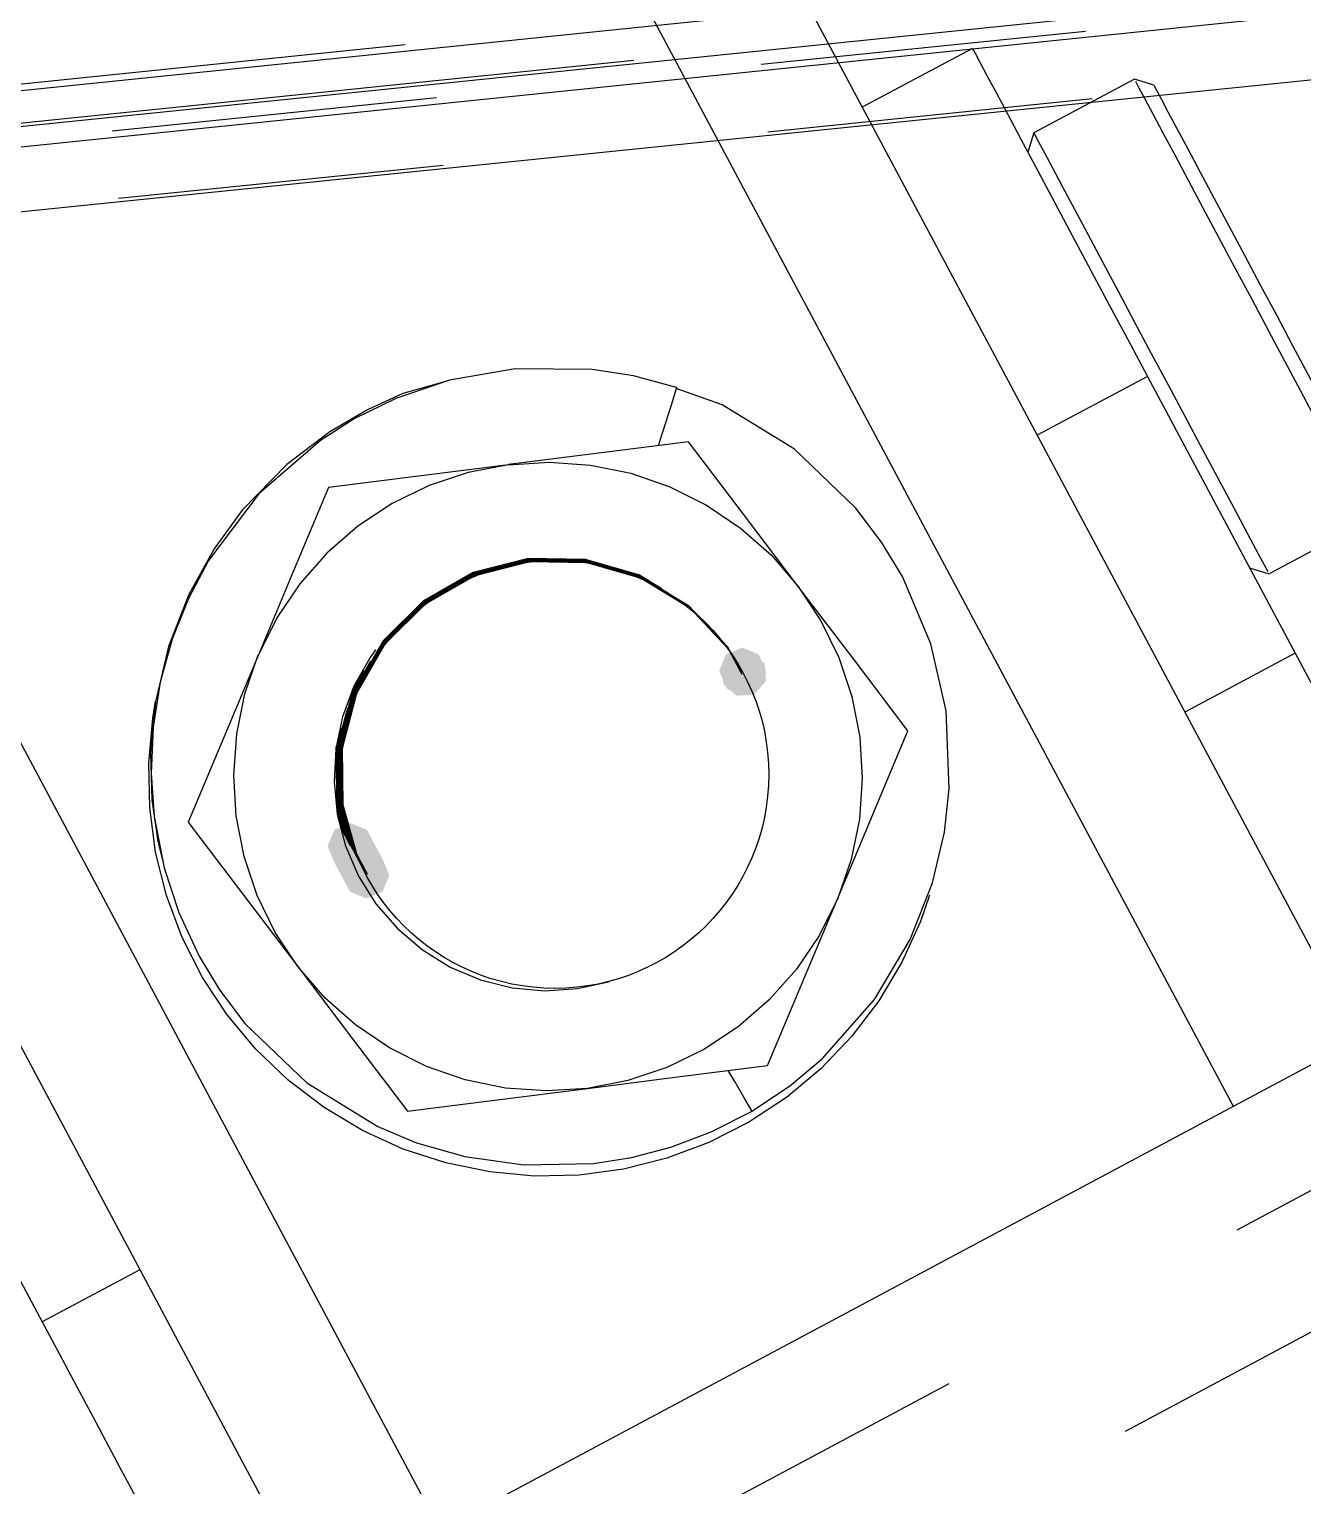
# Model space of a CAD drawing. Extents: x 3 to 592, y 5 to 207.
# Drawn here: x 49.39 to 54.35, y 28.87 to 34.54 of the extents above; entities that cross this region are included whole.
import ezdxf

# ---------------------------------------------------------------- set-up
doc = ezdxf.new("R2010")
doc.units = 0
doc.layers.get('0').update_dxf_attribs({"linetype": 'CONTINUOUS'})

msp = doc.modelspace()

# ---------------------------------------------------------------- hatches: boundary and pattern name
h = msp.add_hatch(color=7)
h.dxf.hatch_style = 2
h.paths.add_polyline_path([(52.232811, 32.105146), (52.25905, 32.041536), (52.232811, 31.977925), (52.169201, 31.951686), (52.105591, 31.977925), (52.078999, 32.041888), (52.105238, 32.105498), (52.168848, 32.131738)])
h = msp.add_hatch(color=7)
h.dxf.hatch_style = 2
h.paths.add_polyline_path([(52.232811, 32.105146), (52.25905, 32.041536), (52.232811, 31.977925), (52.169201, 31.951686), (52.105591, 31.977925), (52.078999, 32.041888), (52.105238, 32.105498), (52.168848, 32.131738)])
h = msp.add_hatch(color=7)
h.dxf.hatch_style = 2
h.paths.add_polyline_path([(52.234575, 32.10183), (52.260814, 32.038219), (52.234575, 31.974609), (52.170965, 31.94837), (52.107355, 31.974609), (52.080763, 32.038572), (52.107002, 32.102182), (52.170612, 32.128422)])
h = msp.add_hatch(color=7)
h.dxf.hatch_style = 2
h.paths.add_polyline_path([(52.234575, 32.10183), (52.260814, 32.038219), (52.234575, 31.974609), (52.170965, 31.94837), (52.107355, 31.974609), (52.080763, 32.038572), (52.107002, 32.102182), (52.170612, 32.128422)])
h = msp.add_hatch(color=7)
h.dxf.hatch_style = 2
h.paths.add_polyline_path([(52.236374, 32.098513), (52.262614, 32.034903), (52.236374, 31.971293), (52.172764, 31.945054), (52.109154, 31.971293), (52.082562, 32.035256), (52.108801, 32.098866), (52.172411, 32.125105)])
h = msp.add_hatch(color=7)
h.dxf.hatch_style = 2
h.paths.add_polyline_path([(52.236374, 32.098513), (52.262614, 32.034903), (52.236374, 31.971293), (52.172764, 31.945054), (52.109154, 31.971293), (52.082562, 32.035256), (52.108801, 32.098866), (52.172411, 32.125105)])
h = msp.add_hatch(color=7)
h.dxf.hatch_style = 2
h.paths.add_polyline_path([(52.255871, 32.07016), (52.260649, 32.001516), (52.215641, 31.949468), (52.146997, 31.944691), (52.094949, 31.989699), (52.089113, 32.060459), (52.134121, 32.112507), (52.202765, 32.117284)])
h = msp.add_hatch(color=7)
h.dxf.hatch_style = 2
h.paths.add_polyline_path([(52.255871, 32.07016), (52.260649, 32.001516), (52.215641, 31.949468), (52.146997, 31.944691), (52.094949, 31.989699), (52.089113, 32.060459), (52.134121, 32.112507), (52.202765, 32.117284)])
h = msp.add_hatch(color=7)
h.dxf.hatch_style = 2
h.paths.add_polyline_path([(50.580638, 31.295512), (50.554399, 31.359122), (50.580638, 31.422732), (50.644249, 31.448972), (50.707859, 31.422732), (50.734451, 31.358769), (50.708212, 31.295159), (50.644601, 31.26892)])
h = msp.add_hatch(color=7)
h.dxf.hatch_style = 2
h.paths.add_polyline_path([(50.580638, 31.295512), (50.554399, 31.359122), (50.580638, 31.422732), (50.644249, 31.448972), (50.707859, 31.422732), (50.734451, 31.358769), (50.708212, 31.295159), (50.644601, 31.26892)])
h = msp.add_hatch(color=7)
h.dxf.hatch_style = 2
h.paths.add_polyline_path([(50.582438, 31.292196), (50.556198, 31.355806), (50.582438, 31.419416), (50.646048, 31.445655), (50.709658, 31.419416), (50.73625, 31.355453), (50.710011, 31.291843), (50.646401, 31.265604)])
h = msp.add_hatch(color=7)
h.dxf.hatch_style = 2
h.paths.add_polyline_path([(50.582438, 31.292196), (50.556198, 31.355806), (50.582438, 31.419416), (50.646048, 31.445655), (50.709658, 31.419416), (50.73625, 31.355453), (50.710011, 31.291843), (50.646401, 31.265604)])
h = msp.add_hatch(color=7)
h.dxf.hatch_style = 2
h.paths.add_polyline_path([(50.584202, 31.288845), (50.557962, 31.352455), (50.584202, 31.416065), (50.647812, 31.442304), (50.711422, 31.416065), (50.738014, 31.352102), (50.711775, 31.288492), (50.648164, 31.262253)])
h = msp.add_hatch(color=7)
h.dxf.hatch_style = 2
h.paths.add_polyline_path([(50.584202, 31.288845), (50.557962, 31.352455), (50.584202, 31.416065), (50.647812, 31.442304), (50.711422, 31.416065), (50.738014, 31.352102), (50.711775, 31.288492), (50.648164, 31.262253)])
h = msp.add_hatch(color=7)
h.dxf.hatch_style = 2
h.paths.add_polyline_path([(50.585965, 31.285528), (50.559726, 31.349139), (50.585965, 31.412749), (50.649576, 31.438988), (50.713186, 31.412749), (50.739778, 31.348786), (50.713538, 31.285176), (50.649928, 31.258936)])
h = msp.add_hatch(color=7)
h.dxf.hatch_style = 2
h.paths.add_polyline_path([(50.585965, 31.285528), (50.559726, 31.349139), (50.585965, 31.412749), (50.649576, 31.438988), (50.713186, 31.412749), (50.739778, 31.348786), (50.713538, 31.285176), (50.649928, 31.258936)])
h = msp.add_hatch(color=7)
h.dxf.hatch_style = 2
h.paths.add_polyline_path([(50.587765, 31.282177), (50.561525, 31.345787), (50.587765, 31.409397), (50.651375, 31.435637), (50.714985, 31.409397), (50.741577, 31.345434), (50.715338, 31.281824), (50.651728, 31.255585)])
h = msp.add_hatch(color=7)
h.dxf.hatch_style = 2
h.paths.add_polyline_path([(50.587765, 31.282177), (50.561525, 31.345787), (50.587765, 31.409397), (50.651375, 31.435637), (50.714985, 31.409397), (50.741577, 31.345434), (50.715338, 31.281824), (50.651728, 31.255585)])
h = msp.add_hatch(color=7)
h.dxf.hatch_style = 2
h.paths.add_polyline_path([(50.589528, 31.278861), (50.563289, 31.342471), (50.589528, 31.406081), (50.653139, 31.43232), (50.716749, 31.406081), (50.743341, 31.342118), (50.717102, 31.278508), (50.653491, 31.252269)])
h = msp.add_hatch(color=7)
h.dxf.hatch_style = 2
h.paths.add_polyline_path([(50.589528, 31.278861), (50.563289, 31.342471), (50.589528, 31.406081), (50.653139, 31.43232), (50.716749, 31.406081), (50.743341, 31.342118), (50.717102, 31.278508), (50.653491, 31.252269)])
h = msp.add_hatch(color=7)
h.dxf.hatch_style = 2
h.paths.add_polyline_path([(50.591292, 31.27551), (50.565053, 31.33912), (50.591292, 31.40273), (50.654902, 31.428969), (50.718513, 31.40273), (50.745105, 31.338767), (50.718865, 31.275157), (50.655255, 31.248918)])
h = msp.add_hatch(color=7)
h.dxf.hatch_style = 2
h.paths.add_polyline_path([(50.591292, 31.27551), (50.565053, 31.33912), (50.591292, 31.40273), (50.654902, 31.428969), (50.718513, 31.40273), (50.745105, 31.338767), (50.718865, 31.275157), (50.655255, 31.248918)])
h = msp.add_hatch(color=7)
h.dxf.hatch_style = 2
h.paths.add_polyline_path([(50.593092, 31.272193), (50.566852, 31.335804), (50.593092, 31.399414), (50.656702, 31.425653), (50.720312, 31.399414), (50.746904, 31.335451), (50.720665, 31.271841), (50.657054, 31.245601)])
h = msp.add_hatch(color=7)
h.dxf.hatch_style = 2
h.paths.add_polyline_path([(50.593092, 31.272193), (50.566852, 31.335804), (50.593092, 31.399414), (50.656702, 31.425653), (50.720312, 31.399414), (50.746904, 31.335451), (50.720665, 31.271841), (50.657054, 31.245601)])
h = msp.add_hatch(color=7)
h.dxf.hatch_style = 2
h.paths.add_polyline_path([(50.594855, 31.268842), (50.568616, 31.332452), (50.594855, 31.396062), (50.658466, 31.422302), (50.722076, 31.396062), (50.748668, 31.332099), (50.722428, 31.268489), (50.658818, 31.24225)])
h = msp.add_hatch(color=7)
h.dxf.hatch_style = 2
h.paths.add_polyline_path([(50.594855, 31.268842), (50.568616, 31.332452), (50.594855, 31.396062), (50.658466, 31.422302), (50.722076, 31.396062), (50.748668, 31.332099), (50.722428, 31.268489), (50.658818, 31.24225)])
h = msp.add_hatch(color=7)
h.dxf.hatch_style = 2
h.paths.add_polyline_path([(50.596655, 31.265526), (50.570415, 31.329136), (50.596655, 31.392746), (50.660265, 31.418985), (50.723875, 31.392746), (50.750467, 31.328783), (50.724228, 31.265173), (50.660618, 31.238934)])
h = msp.add_hatch(color=7)
h.dxf.hatch_style = 2
h.paths.add_polyline_path([(50.596655, 31.265526), (50.570415, 31.329136), (50.596655, 31.392746), (50.660265, 31.418985), (50.723875, 31.392746), (50.750467, 31.328783), (50.724228, 31.265173), (50.660618, 31.238934)])
h = msp.add_hatch(color=7)
h.dxf.hatch_style = 2
h.paths.add_polyline_path([(50.598418, 31.262175), (50.572179, 31.325785), (50.598418, 31.389395), (50.662029, 31.415634), (50.725639, 31.389395), (50.752231, 31.325432), (50.725992, 31.261822), (50.662381, 31.235583)])
h = msp.add_hatch(color=7)
h.dxf.hatch_style = 2
h.paths.add_polyline_path([(50.598418, 31.262175), (50.572179, 31.325785), (50.598418, 31.389395), (50.662029, 31.415634), (50.725639, 31.389395), (50.752231, 31.325432), (50.725992, 31.261822), (50.662381, 31.235583)])
h = msp.add_hatch(color=7)
h.dxf.hatch_style = 2
h.paths.add_polyline_path([(50.600218, 31.258858), (50.573978, 31.322469), (50.600218, 31.386079), (50.663828, 31.412318), (50.727438, 31.386079), (50.75403, 31.322116), (50.727791, 31.258506), (50.664181, 31.232266)])
h = msp.add_hatch(color=7)
h.dxf.hatch_style = 2
h.paths.add_polyline_path([(50.600218, 31.258858), (50.573978, 31.322469), (50.600218, 31.386079), (50.663828, 31.412318), (50.727438, 31.386079), (50.75403, 31.322116), (50.727791, 31.258506), (50.664181, 31.232266)])
h = msp.add_hatch(color=7)
h.dxf.hatch_style = 2
h.paths.add_polyline_path([(50.601982, 31.255507), (50.575742, 31.319117), (50.601982, 31.382727), (50.665592, 31.408967), (50.729202, 31.382727), (50.755794, 31.318764), (50.729555, 31.255154), (50.665944, 31.228915)])
h = msp.add_hatch(color=7)
h.dxf.hatch_style = 2
h.paths.add_polyline_path([(50.601982, 31.255507), (50.575742, 31.319117), (50.601982, 31.382727), (50.665592, 31.408967), (50.729202, 31.382727), (50.755794, 31.318764), (50.729555, 31.255154), (50.665944, 31.228915)])
h = msp.add_hatch(color=7)
h.dxf.hatch_style = 2
h.paths.add_polyline_path([(50.603745, 31.252191), (50.577506, 31.315801), (50.603745, 31.379411), (50.667356, 31.40565), (50.730966, 31.379411), (50.757558, 31.315448), (50.731318, 31.251838), (50.667708, 31.225599)])
h = msp.add_hatch(color=7)
h.dxf.hatch_style = 2
h.paths.add_polyline_path([(50.603745, 31.252191), (50.577506, 31.315801), (50.603745, 31.379411), (50.667356, 31.40565), (50.730966, 31.379411), (50.757558, 31.315448), (50.731318, 31.251838), (50.667708, 31.225599)])
h = msp.add_hatch(color=7)
h.dxf.hatch_style = 2
h.paths.add_polyline_path([(50.605545, 31.248875), (50.579305, 31.312485), (50.605545, 31.376095), (50.669155, 31.402334), (50.732765, 31.376095), (50.759357, 31.312132), (50.733118, 31.248522), (50.669508, 31.222283)])
h = msp.add_hatch(color=7)
h.dxf.hatch_style = 2
h.paths.add_polyline_path([(50.605545, 31.248875), (50.579305, 31.312485), (50.605545, 31.376095), (50.669155, 31.402334), (50.732765, 31.376095), (50.759357, 31.312132), (50.733118, 31.248522), (50.669508, 31.222283)])
h = msp.add_hatch(color=7)
h.dxf.hatch_style = 2
h.paths.add_polyline_path([(50.607308, 31.245523), (50.581069, 31.309134), (50.607308, 31.372744), (50.670919, 31.398983), (50.734529, 31.372744), (50.761121, 31.308781), (50.734882, 31.245171), (50.671271, 31.218931)])
h = msp.add_hatch(color=7)
h.dxf.hatch_style = 2
h.paths.add_polyline_path([(50.607308, 31.245523), (50.581069, 31.309134), (50.607308, 31.372744), (50.670919, 31.398983), (50.734529, 31.372744), (50.761121, 31.308781), (50.734882, 31.245171), (50.671271, 31.218931)])
h = msp.add_hatch(color=7)
h.dxf.hatch_style = 2
h.paths.add_polyline_path([(50.609072, 31.242207), (50.582833, 31.305817), (50.609072, 31.369428), (50.672682, 31.395667), (50.736293, 31.369428), (50.762885, 31.305465), (50.736645, 31.241855), (50.673035, 31.215615)])
h = msp.add_hatch(color=7)
h.dxf.hatch_style = 2
h.paths.add_polyline_path([(50.609072, 31.242207), (50.582833, 31.305817), (50.609072, 31.369428), (50.672682, 31.395667), (50.736293, 31.369428), (50.762885, 31.305465), (50.736645, 31.241855), (50.673035, 31.215615)])
h = msp.add_hatch(color=7)
h.dxf.hatch_style = 2
h.paths.add_polyline_path([(50.610872, 31.238856), (50.584632, 31.302466), (50.610872, 31.366076), (50.674482, 31.392315), (50.738092, 31.366076), (50.764684, 31.302113), (50.738445, 31.238503), (50.674834, 31.212264)])
h = msp.add_hatch(color=7)
h.dxf.hatch_style = 2
h.paths.add_polyline_path([(50.610872, 31.238856), (50.584632, 31.302466), (50.610872, 31.366076), (50.674482, 31.392315), (50.738092, 31.366076), (50.764684, 31.302113), (50.738445, 31.238503), (50.674834, 31.212264)])
h = msp.add_hatch(color=7)
h.dxf.hatch_style = 2
h.paths.add_polyline_path([(50.612635, 31.23554), (50.586396, 31.29915), (50.612635, 31.36276), (50.676246, 31.388999), (50.739856, 31.36276), (50.766448, 31.298797), (50.740208, 31.235187), (50.676598, 31.208948)])
h = msp.add_hatch(color=7)
h.dxf.hatch_style = 2
h.paths.add_polyline_path([(50.612635, 31.23554), (50.586396, 31.29915), (50.612635, 31.36276), (50.676246, 31.388999), (50.739856, 31.36276), (50.766448, 31.298797), (50.740208, 31.235187), (50.676598, 31.208948)])
h = msp.add_hatch(color=7)
h.dxf.hatch_style = 2
h.paths.add_polyline_path([(50.614435, 31.232188), (50.588195, 31.295799), (50.614435, 31.359409), (50.678045, 31.385648), (50.741655, 31.359409), (50.768247, 31.295446), (50.742008, 31.231836), (50.678397, 31.205596)])
h = msp.add_hatch(color=7)
h.dxf.hatch_style = 2
h.paths.add_polyline_path([(50.614435, 31.232188), (50.588195, 31.295799), (50.614435, 31.359409), (50.678045, 31.385648), (50.741655, 31.359409), (50.768247, 31.295446), (50.742008, 31.231836), (50.678397, 31.205596)])
h = msp.add_hatch(color=7)
h.dxf.hatch_style = 2
h.paths.add_polyline_path([(50.616198, 31.228872), (50.589959, 31.292482), (50.616198, 31.356093), (50.679809, 31.382332), (50.743419, 31.356093), (50.770011, 31.29213), (50.743772, 31.22852), (50.680161, 31.20228)])
h = msp.add_hatch(color=7)
h.dxf.hatch_style = 2
h.paths.add_polyline_path([(50.616198, 31.228872), (50.589959, 31.292482), (50.616198, 31.356093), (50.679809, 31.382332), (50.743419, 31.356093), (50.770011, 31.29213), (50.743772, 31.22852), (50.680161, 31.20228)])
h = msp.add_hatch(color=7)
h.dxf.hatch_style = 2
h.paths.add_polyline_path([(50.617962, 31.225521), (50.591723, 31.289131), (50.617962, 31.352741), (50.681573, 31.37898), (50.745183, 31.352741), (50.771775, 31.288778), (50.745535, 31.225168), (50.681925, 31.198929)])
h = msp.add_hatch(color=7)
h.dxf.hatch_style = 2
h.paths.add_polyline_path([(50.617962, 31.225521), (50.591723, 31.289131), (50.617962, 31.352741), (50.681573, 31.37898), (50.745183, 31.352741), (50.771775, 31.288778), (50.745535, 31.225168), (50.681925, 31.198929)])
h = msp.add_hatch(color=7)
h.dxf.hatch_style = 2
h.paths.add_polyline_path([(50.619762, 31.222205), (50.593522, 31.285815), (50.619762, 31.349425), (50.683372, 31.375664), (50.746982, 31.349425), (50.773574, 31.285462), (50.747335, 31.221852), (50.683724, 31.195613)])
h = msp.add_hatch(color=7)
h.dxf.hatch_style = 2
h.paths.add_polyline_path([(50.619762, 31.222205), (50.593522, 31.285815), (50.619762, 31.349425), (50.683372, 31.375664), (50.746982, 31.349425), (50.773574, 31.285462), (50.747335, 31.221852), (50.683724, 31.195613)])
h = msp.add_hatch(color=7)
h.dxf.hatch_style = 2
h.paths.add_polyline_path([(50.621525, 31.218853), (50.595286, 31.282464), (50.621525, 31.346074), (50.685136, 31.372313), (50.748746, 31.346074), (50.775338, 31.282111), (50.749098, 31.218501), (50.685488, 31.192261)])
h = msp.add_hatch(color=7)
h.dxf.hatch_style = 2
h.paths.add_polyline_path([(50.621525, 31.218853), (50.595286, 31.282464), (50.621525, 31.346074), (50.685136, 31.372313), (50.748746, 31.346074), (50.775338, 31.282111), (50.749098, 31.218501), (50.685488, 31.192261)])
h = msp.add_hatch(color=7)
h.dxf.hatch_style = 2
h.paths.add_polyline_path([(50.623325, 31.215537), (50.597085, 31.279148), (50.623325, 31.342758), (50.686935, 31.368997), (50.750545, 31.342758), (50.777137, 31.278795), (50.750898, 31.215185), (50.687287, 31.188945)])
h = msp.add_hatch(color=7)
h.dxf.hatch_style = 2
h.paths.add_polyline_path([(50.623325, 31.215537), (50.597085, 31.279148), (50.623325, 31.342758), (50.686935, 31.368997), (50.750545, 31.342758), (50.777137, 31.278795), (50.750898, 31.215185), (50.687287, 31.188945)])
h = msp.add_hatch(color=7)
h.dxf.hatch_style = 2
h.paths.add_polyline_path([(50.625088, 31.212186), (50.598849, 31.275796), (50.625088, 31.339406), (50.688699, 31.365645), (50.752309, 31.339406), (50.778901, 31.275443), (50.752662, 31.211833), (50.689051, 31.185594)])
h = msp.add_hatch(color=7)
h.dxf.hatch_style = 2
h.paths.add_polyline_path([(50.625088, 31.212186), (50.598849, 31.275796), (50.625088, 31.339406), (50.688699, 31.365645), (50.752309, 31.339406), (50.778901, 31.275443), (50.752662, 31.211833), (50.689051, 31.185594)])
h = msp.add_hatch(color=7)
h.dxf.hatch_style = 2
h.paths.add_polyline_path([(50.626852, 31.20887), (50.600613, 31.27248), (50.626852, 31.33609), (50.690463, 31.362329), (50.754073, 31.33609), (50.780665, 31.272127), (50.754425, 31.208517), (50.690815, 31.182278)])
h = msp.add_hatch(color=7)
h.dxf.hatch_style = 2
h.paths.add_polyline_path([(50.626852, 31.20887), (50.600613, 31.27248), (50.626852, 31.33609), (50.690463, 31.362329), (50.754073, 31.33609), (50.780665, 31.272127), (50.754425, 31.208517), (50.690815, 31.182278)])
h = msp.add_hatch(color=7)
h.dxf.hatch_style = 2
h.paths.add_polyline_path([(50.628652, 31.205518), (50.602412, 31.269129), (50.628652, 31.332739), (50.692262, 31.358978), (50.755872, 31.332739), (50.782464, 31.268776), (50.756225, 31.205166), (50.692614, 31.178926)])
h = msp.add_hatch(color=7)
h.dxf.hatch_style = 2
h.paths.add_polyline_path([(50.628652, 31.205518), (50.602412, 31.269129), (50.628652, 31.332739), (50.692262, 31.358978), (50.755872, 31.332739), (50.782464, 31.268776), (50.756225, 31.205166), (50.692614, 31.178926)])
h = msp.add_hatch(color=7)
h.dxf.hatch_style = 2
h.paths.add_polyline_path([(50.630415, 31.202202), (50.604176, 31.265813), (50.630415, 31.329423), (50.694026, 31.355662), (50.757636, 31.329423), (50.784228, 31.26546), (50.757988, 31.20185), (50.694378, 31.17561)])
h = msp.add_hatch(color=7)
h.dxf.hatch_style = 2
h.paths.add_polyline_path([(50.630415, 31.202202), (50.604176, 31.265813), (50.630415, 31.329423), (50.694026, 31.355662), (50.757636, 31.329423), (50.784228, 31.26546), (50.757988, 31.20185), (50.694378, 31.17561)])
h = msp.add_hatch(color=7)
h.dxf.hatch_style = 2
h.paths.add_polyline_path([(50.632215, 31.198886), (50.605975, 31.262496), (50.632215, 31.326107), (50.695825, 31.352346), (50.759435, 31.326107), (50.786027, 31.262144), (50.759788, 31.198533), (50.696177, 31.172294)])
h = msp.add_hatch(color=7)
h.dxf.hatch_style = 2
h.paths.add_polyline_path([(50.632215, 31.198886), (50.605975, 31.262496), (50.632215, 31.326107), (50.695825, 31.352346), (50.759435, 31.326107), (50.786027, 31.262144), (50.759788, 31.198533), (50.696177, 31.172294)])
h = msp.add_hatch(color=7)
h.dxf.hatch_style = 2
h.paths.add_polyline_path([(50.633978, 31.195535), (50.607739, 31.259145), (50.633978, 31.322755), (50.697589, 31.348994), (50.761199, 31.322755), (50.787791, 31.258792), (50.761552, 31.195182), (50.697941, 31.168943)])
h = msp.add_hatch(color=7)
h.dxf.hatch_style = 2
h.paths.add_polyline_path([(50.633978, 31.195535), (50.607739, 31.259145), (50.633978, 31.322755), (50.697589, 31.348994), (50.761199, 31.322755), (50.787791, 31.258792), (50.761552, 31.195182), (50.697941, 31.168943)])
h = msp.add_hatch(color=7)
h.dxf.hatch_style = 2
h.paths.add_polyline_path([(50.635778, 31.192219), (50.609538, 31.255829), (50.635778, 31.319439), (50.699388, 31.345678), (50.762998, 31.319439), (50.78959, 31.255476), (50.763351, 31.191866), (50.699741, 31.165627)])
h = msp.add_hatch(color=7)
h.dxf.hatch_style = 2
h.paths.add_polyline_path([(50.635778, 31.192219), (50.609538, 31.255829), (50.635778, 31.319439), (50.699388, 31.345678), (50.762998, 31.319439), (50.78959, 31.255476), (50.763351, 31.191866), (50.699741, 31.165627)])
h = msp.add_hatch(color=7)
h.dxf.hatch_style = 2
h.paths.add_polyline_path([(50.637542, 31.188867), (50.611302, 31.252478), (50.637542, 31.316088), (50.701152, 31.342327), (50.764762, 31.316088), (50.791354, 31.252125), (50.765115, 31.188515), (50.701504, 31.162275)])
h = msp.add_hatch(color=7)
h.dxf.hatch_style = 2
h.paths.add_polyline_path([(50.637542, 31.188867), (50.611302, 31.252478), (50.637542, 31.316088), (50.701152, 31.342327), (50.764762, 31.316088), (50.791354, 31.252125), (50.765115, 31.188515), (50.701504, 31.162275)])
h = msp.add_hatch(color=7)
h.dxf.hatch_style = 2
h.paths.add_polyline_path([(50.639305, 31.185551), (50.613066, 31.249161), (50.639305, 31.312772), (50.702916, 31.339011), (50.766526, 31.312772), (50.793118, 31.248809), (50.766878, 31.185198), (50.703268, 31.158959)])
h = msp.add_hatch(color=7)
h.dxf.hatch_style = 2
h.paths.add_polyline_path([(50.639305, 31.185551), (50.613066, 31.249161), (50.639305, 31.312772), (50.702916, 31.339011), (50.766526, 31.312772), (50.793118, 31.248809), (50.766878, 31.185198), (50.703268, 31.158959)])
h = msp.add_hatch(color=7)
h.dxf.hatch_style = 2
h.paths.add_polyline_path([(50.641105, 31.1822), (50.614865, 31.24581), (50.641105, 31.30942), (50.704715, 31.335659), (50.768325, 31.30942), (50.794917, 31.245457), (50.768678, 31.181847), (50.705067, 31.155608)])
h = msp.add_hatch(color=7)
h.dxf.hatch_style = 2
h.paths.add_polyline_path([(50.641105, 31.1822), (50.614865, 31.24581), (50.641105, 31.30942), (50.704715, 31.335659), (50.768325, 31.30942), (50.794917, 31.245457), (50.768678, 31.181847), (50.705067, 31.155608)])

# ---------------------------------------------------------------- linework, layer by layer
at = {"color": 7}
for points in [[(47.871944, 34.007778), (87.171389, 38.029444)], [(85.372222, 37.994167), (47.907222, 34.148889)], [(86.324722, 37.888333), (42.156944, 33.3375)], [(86.324722, 37.606111), (42.156944, 33.090556)], [(54.571336, 30.607564), (51.600947, 36.175103)], [(54.571336, 30.607564), (51.600947, 36.175103)], [(54.081186, 30.346086), (51.191583, 35.762283)], [(54.081186, 30.346086), (51.191583, 35.762283)], [(53.505356, 34.529839), (52.241971, 34.400392)], [(53.505356, 34.529839), (52.241971, 34.400392)], [(53.505356, 34.529839), (52.241971, 34.400392)], [(53.505356, 34.529839), (52.241971, 34.400392)], [(50.856849, 34.477075), (47.909939, 34.175136)], [(50.856849, 34.477075), (47.909939, 34.175136)], [(50.856849, 34.477075), (47.909939, 34.175136)], [(50.856849, 34.477075), (47.909939, 34.175136)], [(47.884327, 34.022136), (51.746778, 34.417886)], [(47.884327, 34.022136), (51.746778, 34.417886)], [(47.884327, 34.022136), (51.746778, 34.417886)], [(47.884327, 34.022136), (51.746778, 34.417886)], [(53.065221, 34.463531), (52.636244, 34.234579)], [(53.065221, 34.463531), (52.636244, 34.234579)], [(53.065221, 34.463531), (53.075452, 34.444481), (53.093796, 34.409909), (53.121313, 34.358756), (53.156944, 34.291376), (53.201041, 34.208826), (53.252546, 34.11287), (53.310402, 34.003862), (53.374255, 33.88427), (53.443046, 33.755506), (53.515719, 33.619334), (53.591213, 33.47787), (53.668471, 33.332879), (53.746435, 33.186829)], [(53.065221, 34.463531), (53.075452, 34.444481), (53.093796, 34.409909), (53.121313, 34.358756), (53.156944, 34.291376), (53.201041, 34.208826), (53.252546, 34.11287), (53.310402, 34.003862), (53.374255, 33.88427), (53.443046, 33.755506), (53.515719, 33.619334), (53.591213, 33.47787), (53.668471, 33.332879), (53.746435, 33.186829)], [(53.695917, 34.343587), (53.303629, 34.13439)], [(53.695917, 34.343587), (53.303629, 34.13439)], [(53.771059, 34.320692), (53.695917, 34.343622)], [(53.771059, 34.320692), (53.695917, 34.343622)], [(54.611129, 32.627993), (54.592432, 32.662566), (54.569854, 32.705604), (54.538457, 32.764166), (54.499298, 32.837543), (54.453084, 32.923974), (54.400873, 33.022046), (54.343723, 33.129291), (54.28234, 33.243943), (54.218487, 33.363535), (54.153576, 33.485949), (54.088312, 33.60801), (54.024459, 33.727602), (53.963429, 33.842254), (53.906279, 33.949499), (53.853715, 34.047571), (53.807501, 34.134002), (53.768696, 34.207379), (53.737298, 34.265941), (53.714368, 34.308979), (53.700609, 34.334732)], [(54.611129, 32.627993), (54.592432, 32.662566), (54.569854, 32.705604), (54.538457, 32.764166), (54.499298, 32.837543), (54.453084, 32.923974), (54.400873, 33.022046), (54.343723, 33.129291), (54.28234, 33.243943), (54.218487, 33.363535), (54.153576, 33.485949), (54.088312, 33.60801), (54.024459, 33.727602), (53.963429, 33.842254), (53.906279, 33.949499), (53.853715, 34.047571), (53.807501, 34.134002), (53.768696, 34.207379), (53.737298, 34.265941), (53.714368, 34.308979), (53.700609, 34.334732)], [(53.771059, 34.320692), (53.78129, 34.301289), (53.799634, 34.267422), (53.826092, 34.217328), (53.861017, 34.152064), (53.902998, 34.073394), (53.951329, 33.982378), (54.005304, 33.881836), (54.063159, 33.773181), (54.12419, 33.658881), (54.186631, 33.541406), (54.249779, 33.423578), (54.311515, 33.307514), (54.371134, 33.195683), (54.427226, 33.090556), (54.478379, 32.9946), (54.523887, 32.909581), (54.56234, 32.837261), (54.593031, 32.779758), (54.615609, 32.737425), (54.629367, 32.711672)], [(53.771059, 34.320692), (53.78129, 34.301289), (53.799634, 34.267422), (53.826092, 34.217328), (53.861017, 34.152064), (53.902998, 34.073394), (53.951329, 33.982378), (54.005304, 33.881836), (54.063159, 33.773181), (54.12419, 33.658881), (54.186631, 33.541406), (54.249779, 33.423578), (54.311515, 33.307514), (54.371134, 33.195683), (54.427226, 33.090556), (54.478379, 32.9946), (54.523887, 32.909581), (54.56234, 32.837261), (54.593031, 32.779758), (54.615609, 32.737425), (54.629367, 32.711672)], [(50.978585, 34.270944), (49.715199, 34.141497)], [(50.978585, 34.270944), (49.715199, 34.141497)], [(50.978585, 34.270944), (49.715199, 34.141497)], [(50.978585, 34.270944), (49.715199, 34.141497)], [(53.53125, 34.267408), (52.267864, 34.13796)], [(53.53125, 34.267408), (52.267864, 34.13796)], [(53.53125, 34.267408), (52.267864, 34.13796)], [(53.53125, 34.267408), (52.267864, 34.13796)], [(53.30377, 34.13439), (53.280839, 34.059248)], [(53.30377, 34.13439), (53.280839, 34.059248)], [(53.30377, 34.13439), (53.322467, 34.099818), (53.345045, 34.056779), (53.376442, 33.998218), (53.4156, 33.92484), (53.461814, 33.838409), (53.514025, 33.740337), (53.571175, 33.633093), (53.632559, 33.51844), (53.696411, 33.398848), (53.761323, 33.276434), (53.826586, 33.154373), (53.890439, 33.034781), (53.95147, 32.920129), (54.00862, 32.812884), (54.061184, 32.714812), (54.107398, 32.628381), (54.146203, 32.555004), (54.1776, 32.496442), (54.200531, 32.453404), (54.214289, 32.427651)], [(53.30377, 34.13439), (53.322467, 34.099818), (53.345045, 34.056779), (53.376442, 33.998218), (53.4156, 33.92484), (53.461814, 33.838409), (53.514025, 33.740337), (53.571175, 33.633093), (53.632559, 33.51844), (53.696411, 33.398848), (53.761323, 33.276434), (53.826586, 33.154373), (53.890439, 33.034781), (53.95147, 32.920129), (54.00862, 32.812884), (54.061184, 32.714812), (54.107398, 32.628381), (54.146203, 32.555004), (54.1776, 32.496442), (54.200531, 32.453404), (54.214289, 32.427651)], [(50.993146, 28.698649), (48.103543, 34.114846)], [(50.993146, 28.698649), (48.103543, 34.114846)], [(50.502961, 28.43717), (47.532925, 34.004356)], [(50.502961, 28.43717), (47.532925, 34.004356)], [(51.004479, 34.008513), (49.741093, 33.879065)], [(51.004479, 34.008513), (49.741093, 33.879065)], [(51.004479, 34.008513), (49.741093, 33.879065)], [(51.004479, 34.008513), (49.741093, 33.879065)], [(51.912555, 33.144037), (51.746044, 33.189192), (51.584472, 33.214592), (51.285316, 33.216709), (51.028847, 33.171906), (50.820002, 33.100998), (50.658077, 33.021976), (50.526491, 32.938367), (50.287308, 32.730228), (50.091164, 32.470937), (50.012847, 32.323476), (49.949347, 32.165078), (49.903133, 31.997509), (49.875616, 31.821826), (49.868208, 31.642614), (49.87985, 31.474692), (49.918655, 31.274314), (49.9751, 31.101453), (50.054122, 30.931062), (50.133497, 30.799828), (50.231922, 30.669301), (50.473222, 30.437878), (50.750152, 30.267839), (50.900789, 30.205045), (51.088466, 30.151423), (51.31883, 30.118614), (51.589411, 30.124259), (51.737225, 30.147542), (51.891036, 30.187759), (52.048375, 30.247378), (52.206772, 30.328164)], [(51.912555, 33.144037), (51.746044, 33.189192), (51.584472, 33.214592), (51.285316, 33.216709), (51.028847, 33.171906), (50.820002, 33.100998), (50.658077, 33.021976), (50.526491, 32.938367), (50.287308, 32.730228), (50.091164, 32.470937), (50.012847, 32.323476), (49.949347, 32.165078), (49.903133, 31.997509), (49.875616, 31.821826), (49.868208, 31.642614), (49.87985, 31.474692), (49.918655, 31.274314), (49.9751, 31.101453), (50.054122, 30.931062), (50.133497, 30.799828), (50.231922, 30.669301), (50.473222, 30.437878), (50.750152, 30.267839), (50.900789, 30.205045), (51.088466, 30.151423), (51.31883, 30.118614), (51.589411, 30.124259), (51.737225, 30.147542), (51.891036, 30.187759), (52.048375, 30.247378), (52.206772, 30.328164)], [(51.019004, 33.168696), (50.847554, 33.120013), (50.709266, 33.056865), (50.563568, 32.971846), (50.396352, 32.844846), (50.222432, 32.666693), (50.112366, 32.516057), (50.013941, 32.33861), (49.934566, 32.135762)], [(51.019004, 33.168696), (50.847554, 33.120013), (50.709266, 33.056865), (50.563568, 32.971846), (50.396352, 32.844846), (50.222432, 32.666693), (50.112366, 32.516057), (50.013941, 32.33861), (49.934566, 32.135762)], [(53.746259, 33.186934), (53.317281, 32.957982)], [(53.746259, 33.186934), (53.317281, 32.957982)], [(53.746259, 33.186934), (54.320934, 32.109904)], [(53.746259, 33.186934), (54.320934, 32.109904)], [(51.912414, 33.143507), (51.908181, 33.126574), (51.893717, 33.079655), (51.871492, 33.010157), (51.845034, 32.929371), (51.8408, 32.917377)], [(51.912414, 33.143507), (51.908181, 33.126574), (51.893717, 33.079655), (51.871492, 33.010157), (51.845034, 32.929371), (51.8408, 32.917377)], [(52.206701, 30.3282), (52.352751, 30.425214), (52.48081, 30.532105), (52.683657, 30.761764), (52.822651, 30.995655), (52.909082, 31.216494), (52.955649, 31.413697), (52.974699, 31.58303), (52.962351, 31.886066), (52.903085, 32.146769), (52.792312, 32.407825), (52.710821, 32.542586), (52.611337, 32.674525), (52.372507, 32.90383), (52.09099, 33.077044), (51.911779, 33.140544)], [(52.206701, 30.3282), (52.352751, 30.425214), (52.48081, 30.532105), (52.683657, 30.761764), (52.822651, 30.995655), (52.909082, 31.216494), (52.955649, 31.413697), (52.974699, 31.58303), (52.962351, 31.886066), (52.903085, 32.146769), (52.792312, 32.407825), (52.710821, 32.542586), (52.611337, 32.674525), (52.372507, 32.90383), (52.09099, 33.077044), (51.911779, 33.140544)], [(51.959722, 32.93237), (51.610824, 32.888273), (51.259105, 32.843823)], [(51.959722, 32.93237), (51.610824, 32.888273), (51.259105, 32.843823)], [(52.386865, 32.369936), (52.173434, 32.6511), (51.959651, 32.932264)], [(52.386865, 32.369936), (52.173434, 32.6511), (51.959651, 32.932264)], [(51.25907, 32.843646), (51.102084, 32.813307), (50.950036, 32.762507), (50.806456, 32.692305), (50.672753, 32.60411), (50.552103, 32.499335), (50.445917, 32.379391), (50.356311, 32.247099), (50.28505, 32.103871)], [(51.25907, 32.843646), (51.102084, 32.813307), (50.950036, 32.762507), (50.806456, 32.692305), (50.672753, 32.60411), (50.552103, 32.499335), (50.445917, 32.379391), (50.356311, 32.247099), (50.28505, 32.103871)], [(51.25907, 32.843646), (50.908761, 32.799196), (50.558453, 32.755099)], [(51.25907, 32.843646), (50.908761, 32.799196), (50.558453, 32.755099)], [(51.25907, 32.843646), (51.418878, 32.853171), (51.578334, 32.842235), (51.73532, 32.810132), (51.886309, 32.757921), (52.029536, 32.686307), (52.162181, 32.596702), (52.282125, 32.490869), (52.3869, 32.369866)], [(51.25907, 32.843646), (51.418878, 32.853171), (51.578334, 32.842235), (51.73532, 32.810132), (51.886309, 32.757921), (52.029536, 32.686307), (52.162181, 32.596702), (52.282125, 32.490869), (52.3869, 32.369866)], [(50.558418, 32.754923), (50.422246, 32.43072), (50.285015, 32.103695)], [(50.558418, 32.754923), (50.422246, 32.43072), (50.285015, 32.103695)], [(54.219016, 32.418796), (54.611305, 32.627993)], [(54.219016, 32.418796), (54.611305, 32.627993)], [(50.703127, 31.261932), (50.668555, 31.319082), (50.60823, 31.531807), (50.605761, 31.753351), (50.661852, 31.967135), (50.772272, 32.159399), (50.928552, 32.315326), (51.121522, 32.424687), (51.335305, 32.479368), (51.556849, 32.476193), (51.768516, 32.41481), (51.857063, 32.360482)], [(50.703127, 31.261932), (50.668555, 31.319082), (50.60823, 31.531807), (50.605761, 31.753351), (50.661852, 31.967135), (50.772272, 32.159399), (50.928552, 32.315326), (51.121522, 32.424687), (51.335305, 32.479368), (51.556849, 32.476193), (51.768516, 32.41481), (51.857063, 32.360482)], [(50.704926, 31.258616), (50.670354, 31.315766), (50.610029, 31.528491), (50.60756, 31.750035), (50.663651, 31.963819), (50.774071, 32.156082), (50.930351, 32.31201), (51.123321, 32.421371), (51.337104, 32.476052), (51.558649, 32.472524), (51.770315, 32.411494), (51.959757, 32.295782), (52.110746, 32.135269), (52.162604, 32.037902)], [(50.704926, 31.258616), (50.670354, 31.315766), (50.610029, 31.528491), (50.60756, 31.750035), (50.663651, 31.963819), (50.774071, 32.156082), (50.930351, 32.31201), (51.123321, 32.421371), (51.337104, 32.476052), (51.558649, 32.472524), (51.770315, 32.411494), (51.959757, 32.295782), (52.110746, 32.135269), (52.162604, 32.037902)], [(50.70669, 31.2553), (50.672118, 31.31245), (50.611793, 31.525175), (50.609324, 31.746719), (50.665415, 31.960503), (50.775835, 32.152766), (50.932115, 32.308694), (51.125085, 32.418055), (51.338868, 32.472736), (51.560413, 32.469208), (51.772079, 32.408177), (51.961521, 32.292466), (52.11251, 32.131953), (52.164368, 32.034586)], [(50.70669, 31.2553), (50.672118, 31.31245), (50.611793, 31.525175), (50.609324, 31.746719), (50.665415, 31.960503), (50.775835, 32.152766), (50.932115, 32.308694), (51.125085, 32.418055), (51.338868, 32.472736), (51.560413, 32.469208), (51.772079, 32.408177), (51.961521, 32.292466), (52.11251, 32.131953), (52.164368, 32.034586)], [(50.708454, 31.251948), (50.673882, 31.309098), (50.613557, 31.521823), (50.611088, 31.743368), (50.667179, 31.957151), (50.777599, 32.149415), (50.933879, 32.305343), (51.126849, 32.414704), (51.340632, 32.469384), (51.562176, 32.465857), (51.773843, 32.404826), (51.963285, 32.289115), (52.114274, 32.128601), (52.166132, 32.031234)], [(50.708454, 31.251948), (50.673882, 31.309098), (50.613557, 31.521823), (50.611088, 31.743368), (50.667179, 31.957151), (50.777599, 32.149415), (50.933879, 32.305343), (51.126849, 32.414704), (51.340632, 32.469384), (51.562176, 32.465857), (51.773843, 32.404826), (51.963285, 32.289115), (52.114274, 32.128601), (52.166132, 32.031234)], [(50.710042, 31.24902), (50.675469, 31.30617), (50.615144, 31.518895), (50.612675, 31.74044), (50.668767, 31.954223), (50.779186, 32.146487), (50.935467, 32.302415), (51.128436, 32.411776), (51.342219, 32.466456), (51.563764, 32.462929), (51.775431, 32.401898), (51.964872, 32.286187), (52.115861, 32.125673), (52.167719, 32.028306)], [(50.710042, 31.24902), (50.675469, 31.30617), (50.615144, 31.518895), (50.612675, 31.74044), (50.668767, 31.954223), (50.779186, 32.146487), (50.935467, 32.302415), (51.128436, 32.411776), (51.342219, 32.466456), (51.563764, 32.462929), (51.775431, 32.401898), (51.964872, 32.286187), (52.115861, 32.125673), (52.167719, 32.028306)], [(54.143839, 32.441656), (54.218981, 32.418726)], [(54.143839, 32.441656), (54.218981, 32.418726)], [(52.386865, 32.369936), (52.475059, 32.236586), (52.545262, 32.092653), (52.595709, 31.940959), (52.626401, 31.78362), (52.635926, 31.624164), (52.624637, 31.464356), (52.592887, 31.307723), (52.540676, 31.156381)], [(52.386865, 32.369936), (52.475059, 32.236586), (52.545262, 32.092653), (52.595709, 31.940959), (52.626401, 31.78362), (52.635926, 31.624164), (52.624637, 31.464356), (52.592887, 31.307723), (52.540676, 31.156381)], [(52.814044, 31.807503), (52.601319, 32.087608), (52.38683, 32.369831)], [(52.814044, 31.807503), (52.601319, 32.087608), (52.38683, 32.369831)], [(49.934671, 32.135586), (49.884224, 31.921097), (49.865174, 31.721425), (49.870466, 31.539744), (49.893396, 31.377467), (49.914563, 31.295269)], [(49.934671, 32.135586), (49.884224, 31.921097), (49.865174, 31.721425), (49.870466, 31.539744), (49.893396, 31.377467), (49.914563, 31.295269)], [(50.284909, 32.103766), (50.073595, 31.600352), (50.011506, 31.452538)], [(50.284909, 32.103766), (50.073595, 31.600352), (50.011506, 31.452538)], [(50.438579, 30.89021), (50.350385, 31.02356), (50.280182, 31.167493), (50.229735, 31.319188), (50.199043, 31.476527), (50.189518, 31.635982), (50.200807, 31.795791), (50.232557, 31.952424), (50.284768, 32.103766)], [(50.438579, 30.89021), (50.350385, 31.02356), (50.280182, 31.167493), (50.229735, 31.319188), (50.199043, 31.476527), (50.189518, 31.635982), (50.200807, 31.795791), (50.232557, 31.952424), (50.284768, 32.103766)], [(50.741192, 32.123486), (50.720025, 32.093147), (50.657231, 31.982022), (50.612428, 31.86243), (50.586323, 31.737547), (50.57962, 31.610194), (50.59232, 31.483194), (50.624423, 31.359722), (50.67487, 31.2426), (50.742603, 31.13465), (50.826211, 31.037989), (50.923578, 30.955439), (51.032234, 30.888764), (51.149709, 30.839375), (51.273534, 30.80833), (51.400534, 30.796689), (51.527886, 30.804802), (51.65277, 30.831966)], [(50.741192, 32.123486), (50.720025, 32.093147), (50.657231, 31.982022), (50.612428, 31.86243), (50.586323, 31.737547), (50.57962, 31.610194), (50.59232, 31.483194), (50.624423, 31.359722), (50.67487, 31.2426), (50.742603, 31.13465), (50.826211, 31.037989), (50.923578, 30.955439), (51.032234, 30.888764), (51.149709, 30.839375), (51.273534, 30.80833), (51.400534, 30.796689), (51.527886, 30.804802), (51.65277, 30.831966)], [(54.320757, 32.110045), (53.89178, 31.881092)], [(54.320757, 32.110045), (53.89178, 31.881092)], [(54.320757, 32.110045), (54.388138, 31.984103), (54.45446, 31.859573), (54.518666, 31.739276), (54.578991, 31.625681), (54.635083, 31.520906), (54.684824, 31.42742), (54.727863, 31.346987), (54.763141, 31.281017), (54.789599, 31.230923), (54.807238, 31.198114)], [(54.320757, 32.110045), (54.388138, 31.984103), (54.45446, 31.859573), (54.518666, 31.739276), (54.578991, 31.625681), (54.635083, 31.520906), (54.684824, 31.42742), (54.727863, 31.346987), (54.763141, 31.281017), (54.789599, 31.230923), (54.807238, 31.198114)], [(50.699564, 31.268599), (50.664992, 31.325749), (50.604667, 31.538474), (50.602197, 31.760019), (50.658289, 31.973802), (50.6978, 32.043299)], [(50.699564, 31.268599), (50.664992, 31.325749), (50.604667, 31.538474), (50.602197, 31.760019), (50.658289, 31.973802), (50.6978, 32.043299)], [(50.701363, 31.265283), (50.666791, 31.322433), (50.606466, 31.535158), (50.603997, 31.756703), (50.660088, 31.970486), (50.723236, 32.080906)], [(50.701363, 31.265283), (50.666791, 31.322433), (50.606466, 31.535158), (50.603997, 31.756703), (50.660088, 31.970486), (50.723236, 32.080906)], [(50.6978, 31.271951), (50.663228, 31.329101), (50.602903, 31.541826), (50.600434, 31.76337), (50.656525, 31.977154), (50.672753, 32.005729)], [(50.6978, 31.271951), (50.663228, 31.329101), (50.602903, 31.541826), (50.600434, 31.76337), (50.656525, 31.977154), (50.672753, 32.005729)], [(50.275702, 30.568512), (50.163871, 30.702567), (50.067916, 30.848265), (49.988893, 31.003487), (49.927863, 31.166823), (49.885177, 31.336156), (49.861893, 31.509017), (49.858013, 31.68329), (49.873888, 31.857209), (49.885177, 31.923531)], [(50.275702, 30.568512), (50.163871, 30.702567), (50.067916, 30.848265), (49.988893, 31.003487), (49.927863, 31.166823), (49.885177, 31.336156), (49.861893, 31.509017), (49.858013, 31.68329), (49.873888, 31.857209), (49.885177, 31.923531)], [(50.696036, 31.275267), (50.661464, 31.332417), (50.601139, 31.545142), (50.59867, 31.766686), (50.633242, 31.89792)], [(50.696036, 31.275267), (50.661464, 31.332417), (50.601139, 31.545142), (50.59867, 31.766686), (50.633242, 31.89792)], [(50.694237, 31.278618), (50.659665, 31.335768), (50.59934, 31.548493), (50.596871, 31.770038), (50.609571, 31.819074)], [(50.694237, 31.278618), (50.659665, 31.335768), (50.59934, 31.548493), (50.596871, 31.770038), (50.609571, 31.819074)], [(52.540535, 31.156381), (52.677413, 31.481995), (52.813938, 31.807609)], [(52.540535, 31.156381), (52.677413, 31.481995), (52.813938, 31.807609)], [(50.685347, 31.295269), (50.650775, 31.352419), (50.59045, 31.565144), (50.588333, 31.746825)], [(50.685347, 31.295269), (50.650775, 31.352419), (50.59045, 31.565144), (50.588333, 31.746825)], [(50.687146, 31.291953), (50.652574, 31.349103), (50.592249, 31.561828), (50.590133, 31.752681)], [(50.687146, 31.291953), (50.652574, 31.349103), (50.592249, 31.561828), (50.590133, 31.752681)], [(50.68891, 31.288602), (50.654338, 31.345752), (50.594013, 31.558477), (50.591896, 31.758149)], [(50.68891, 31.288602), (50.654338, 31.345752), (50.594013, 31.558477), (50.591896, 31.758149)], [(50.690709, 31.285286), (50.656137, 31.342436), (50.595812, 31.555161), (50.593696, 31.764005)], [(50.690709, 31.285286), (50.656137, 31.342436), (50.595812, 31.555161), (50.593696, 31.764005)], [(50.692473, 31.281934), (50.657901, 31.339084), (50.597576, 31.551809), (50.595107, 31.769826)], [(50.692473, 31.281934), (50.657901, 31.339084), (50.597576, 31.551809), (50.595107, 31.769826)], [(50.683583, 31.298586), (50.649011, 31.355736), (50.590097, 31.562816)], [(50.683583, 31.298586), (50.649011, 31.355736), (50.590097, 31.562816)], [(50.676457, 31.311921), (50.641885, 31.369071), (50.590379, 31.550398)], [(50.676457, 31.311921), (50.641885, 31.369071), (50.590379, 31.550398)], [(50.681784, 31.301937), (50.647212, 31.359087), (50.590415, 31.559818)], [(50.681784, 31.301937), (50.647212, 31.359087), (50.590415, 31.559818)], [(50.68002, 31.305253), (50.645448, 31.362403), (50.590415, 31.556784)], [(50.68002, 31.305253), (50.645448, 31.362403), (50.590415, 31.556784)], [(50.678256, 31.308604), (50.643684, 31.365754), (50.590415, 31.553432)], [(50.678256, 31.308604), (50.643684, 31.365754), (50.590415, 31.553432)], [(50.667567, 31.328607), (50.632995, 31.385757), (50.590662, 31.534629)], [(50.667567, 31.328607), (50.632995, 31.385757), (50.590662, 31.534629)], [(50.67113, 31.321939), (50.636558, 31.379089), (50.590697, 31.541014)], [(50.67113, 31.321939), (50.636558, 31.379089), (50.590697, 31.541014)], [(50.669366, 31.325256), (50.634794, 31.382406), (50.590697, 31.537628)], [(50.669366, 31.325256), (50.634794, 31.382406), (50.590697, 31.537628)], [(50.674693, 31.315272), (50.640121, 31.372422), (50.590732, 31.5474)], [(50.674693, 31.315272), (50.640121, 31.372422), (50.590732, 31.5474)], [(50.672929, 31.318588), (50.638357, 31.375738), (50.590732, 31.544013)], [(50.672929, 31.318588), (50.638357, 31.375738), (50.590732, 31.544013)], [(50.66224, 31.338591), (50.627668, 31.395741), (50.590979, 31.52521)], [(50.66224, 31.338591), (50.627668, 31.395741), (50.590979, 31.52521)], [(50.660476, 31.341907), (50.625904, 31.399057), (50.590979, 31.522176)], [(50.660476, 31.341907), (50.625904, 31.399057), (50.590979, 31.522176)], [(50.665803, 31.331923), (50.631231, 31.389073), (50.591014, 31.531595)], [(50.665803, 31.331923), (50.631231, 31.389073), (50.591014, 31.531595)], [(50.664039, 31.335274), (50.629467, 31.392424), (50.591014, 31.528244)], [(50.664039, 31.335274), (50.629467, 31.392424), (50.591014, 31.528244)], [(50.658677, 31.345258), (50.624105, 31.402408), (50.590944, 31.518825)], [(50.658677, 31.345258), (50.624105, 31.402408), (50.590944, 31.518825)], [(50.649787, 31.361909), (50.615215, 31.419059), (50.591226, 31.503373)], [(50.649787, 31.361909), (50.615215, 31.419059), (50.591226, 31.503373)], [(50.65335, 31.355242), (50.618778, 31.412392), (50.591261, 31.509406)], [(50.65335, 31.355242), (50.618778, 31.412392), (50.591261, 31.509406)], [(50.651586, 31.358593), (50.617014, 31.415743), (50.591261, 31.506407)], [(50.651586, 31.358593), (50.617014, 31.415743), (50.591261, 31.506407)], [(50.656913, 31.348609), (50.622341, 31.405759), (50.591297, 31.515826)], [(50.656913, 31.348609), (50.622341, 31.405759), (50.591297, 31.515826)], [(50.655149, 31.351926), (50.620577, 31.409076), (50.591297, 31.512792)], [(50.655149, 31.351926), (50.620577, 31.409076), (50.591297, 31.512792)], [(50.011401, 31.452644), (50.224126, 31.172538), (50.438614, 30.890316)], [(50.011401, 31.452644), (50.224126, 31.172538), (50.438614, 30.890316)], [(50.601563, 31.439167), (50.642837, 31.361909)], [(50.601563, 31.439167), (50.642837, 31.361909)], [(50.648023, 31.365261), (50.613451, 31.422411)], [(50.648023, 31.365261), (50.613451, 31.422411)], [(52.898146, 31.168305), (52.862515, 31.066352), (52.790196, 30.907602), (52.70059, 30.757671), (52.594757, 30.61903), (52.474107, 30.493088), (52.340404, 30.381258), (52.194707, 30.285302), (52.039132, 30.20628), (51.875796, 30.144896), (51.706463, 30.102563), (51.533601, 30.07928), (51.359329, 30.075399), (51.185762, 30.091274), (51.014665, 30.126199), (50.84886, 30.180174), (50.69011, 30.252494), (50.540532, 30.342099), (50.401537, 30.447933), (50.275596, 30.568583)], [(52.898146, 31.168305), (52.862515, 31.066352), (52.790196, 30.907602), (52.70059, 30.757671), (52.594757, 30.61903), (52.474107, 30.493088), (52.340404, 30.381258), (52.194707, 30.285302), (52.039132, 30.20628), (51.875796, 30.144896), (51.706463, 30.102563), (51.533601, 30.07928), (51.359329, 30.075399), (51.185762, 30.091274), (51.014665, 30.126199), (50.84886, 30.180174), (50.69011, 30.252494), (50.540532, 30.342099), (50.401537, 30.447933), (50.275596, 30.568583)], [(52.540535, 31.156381), (52.468921, 31.013153), (52.379668, 30.880509), (52.273482, 30.760917), (52.152479, 30.655789), (52.019129, 30.567595), (51.875196, 30.497745), (51.723502, 30.446945), (51.566516, 30.416606)], [(52.540535, 31.156381), (52.468921, 31.013153), (52.379668, 30.880509), (52.273482, 30.760917), (52.152479, 30.655789), (52.019129, 30.567595), (51.875196, 30.497745), (51.723502, 30.446945), (51.566516, 30.416606)], [(52.267062, 30.505224), (52.329151, 30.653037), (52.540464, 31.156451)], [(52.267062, 30.505224), (52.329151, 30.653037), (52.540464, 31.156451)], [(51.56641, 30.4165), (51.406601, 30.406975), (51.247146, 30.417911), (51.09016, 30.450014), (50.939171, 30.502225), (50.795943, 30.573839), (50.663299, 30.663444), (50.543354, 30.769278), (50.438579, 30.890281)], [(51.56641, 30.4165), (51.406601, 30.406975), (51.247146, 30.417911), (51.09016, 30.450014), (50.939171, 30.502225), (50.795943, 30.573839), (50.663299, 30.663444), (50.543354, 30.769278), (50.438579, 30.890281)], [(50.438579, 30.89021), (50.65201, 30.609046), (50.865793, 30.327882)], [(50.438579, 30.89021), (50.65201, 30.609046), (50.865793, 30.327882)], [(54.620372, 30.633705), (50.454066, 28.410852)], [(54.620372, 30.633705), (50.454066, 28.410852)], [(48.869106, 30.585057), (49.443781, 29.508027)], [(48.869106, 30.585057), (49.443781, 29.508027)], [(51.56641, 30.4165), (51.916718, 30.46095), (52.267026, 30.505047)], [(51.56641, 30.4165), (51.916718, 30.46095), (52.267026, 30.505047)], [(52.206313, 30.32887), (52.198905, 30.34157), (52.175269, 30.381787), (52.139286, 30.44317), (52.114591, 30.485856)], [(52.206313, 30.32887), (52.198905, 30.34157), (52.175269, 30.381787), (52.139286, 30.44317), (52.114591, 30.485856)], [(50.865758, 30.327776), (51.214655, 30.371874), (51.566374, 30.416324)], [(50.865758, 30.327776), (51.214655, 30.371874), (51.566374, 30.416324)], [(54.095145, 29.865433), (54.872079, 30.279904)], [(54.095145, 29.865433), (54.872079, 30.279904)], [(49.823476, 29.710803), (49.443534, 29.508309)], [(49.823476, 29.710803), (49.443534, 29.508309)], [(53.660321, 29.082619), (54.780838, 29.6804)], [(53.660321, 29.082619), (54.780838, 29.6804)], [(49.443605, 29.508168), (49.510985, 29.382226), (49.577307, 29.257696), (49.641513, 29.137398), (49.701838, 29.023804), (49.75793, 28.919029), (49.807671, 28.825543), (49.85071, 28.745109), (49.885988, 28.67914), (49.912446, 28.629046), (49.930085, 28.596237)], [(49.443605, 29.508168), (49.510985, 29.382226), (49.577307, 29.257696), (49.641513, 29.137398), (49.701838, 29.023804), (49.75793, 28.919029), (49.807671, 28.825543), (49.85071, 28.745109), (49.885988, 28.67914), (49.912446, 28.629046), (49.930085, 28.596237)], [(51.854097, 28.669898), (52.974621, 29.267665)], [(51.854097, 28.669898), (52.974621, 29.267665)]]:
    msp.add_lwpolyline(points, dxfattribs=at)
msp.add_circle((51.43948, 31.638169), 0.832467, dxfattribs=at)
msp.add_circle((51.43948, 31.638169), 0.832467, dxfattribs=at)

doc.saveas('drawing.dxf')
